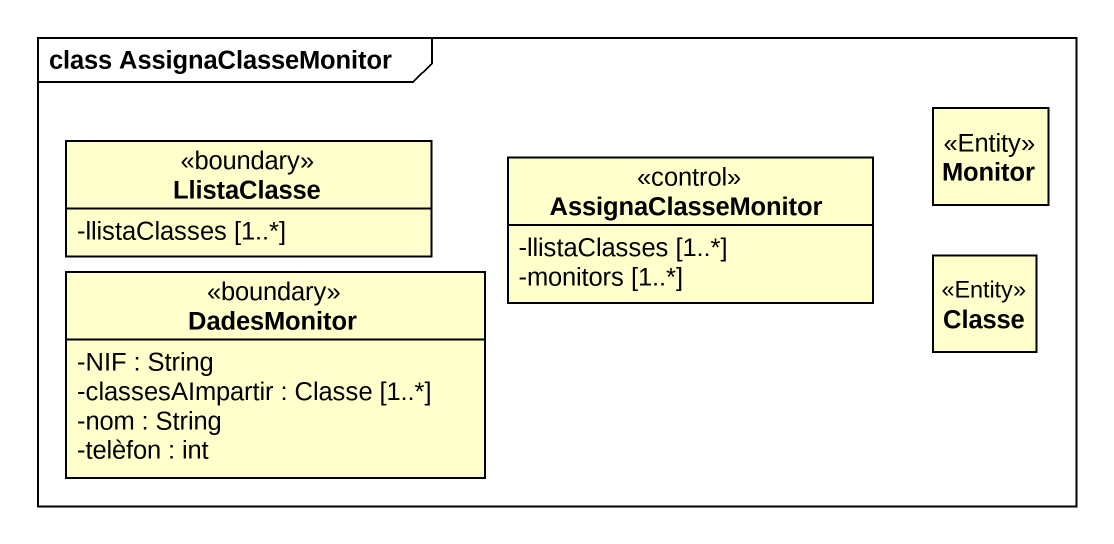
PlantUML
@startuml
mainframe class AssignaClasseMonitor
hide circle
hide empty members
skinparam classAttributeIconSize 0
class LlistaClasse <<boundary>> {
  -llistaClasses [1..*]
}
class AssignaClasseMonitor <<control>> {
  -llistaClasses [1..*]
  -monitors [1..*]
}
class Monitor <<Entity>>
class Classe <<Entity>>
class DadesMonitor <<boundary>> {
  -NIF : String
  -classesAImpartir : Classe [1..*]
  -nom : String
  -telèfon : int
}
@enduml
